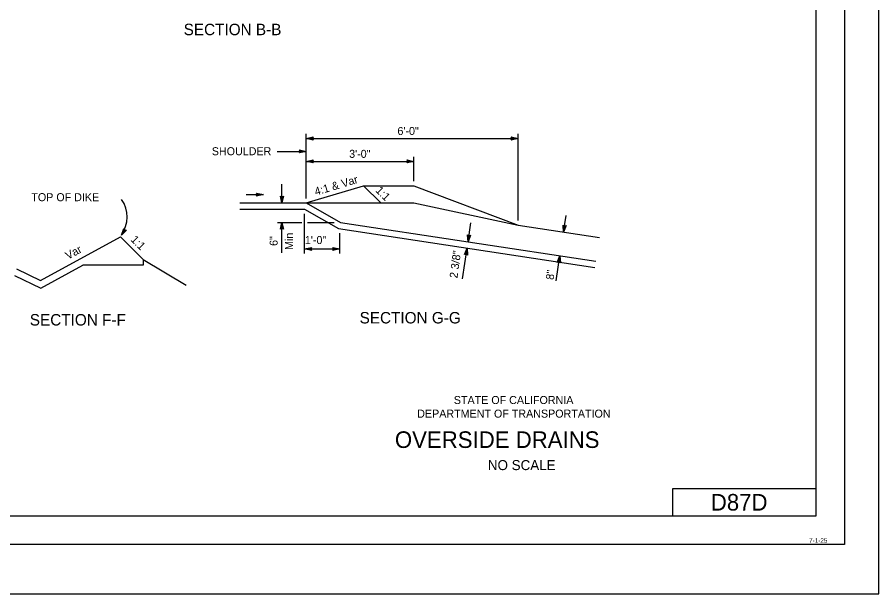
# Model space of a CAD drawing. Extents: x -894 to 866, y -472 to 714.
# Drawn here: x 113 to 866, y -472 to 32 of the extents above; entities that cross this region are included whole.
import ezdxf

# ---------------------------------------------------------------- set-up
doc = ezdxf.new("R2010")
doc.units = 0
for name, color, linetype in [('56 Stage 3 Anno', 7, 'Continuous'), ('57 Undefined', 7, 'Continuous'), ('60 Nongeo Data', 7, 'Continuous'), ('border_INSIDE-BORDER-anno', 7, 'Continuous'), ('border_PLOTTING-ELEMENTS', 7, 'Continuous'), ('border_rw_22x34_Cut_Lines', 7, 'Continuous'), ('border_SHEET', 7, 'Continuous'), ('border_WITHIN-BORDER-anno', 7, 'Continuous')]:
    doc.layers.add(name, color=color, linetype=linetype)

msp = doc.modelspace()

# ---------------------------------------------------------------- linework, layer by layer
at = {"layer": '56 Stage 3 Anno'}
for p, q in [((365.6, -126.7), (365.6, -70.35)), ((365.6, -74.35), (371.6, -73.02)), ((365.6, -74.35), (550.65, -74.35)), ((371.6, -75.69), (365.6, -74.35)), ((365.6, -74.35), (365.6, -74.35)), ((371.38, -75.34), (366.98, -74.35)), ((366.99, -74.35), (371.36, -73.38)), ((368.36, -74.35), (371.19, -73.73)), ((371.15, -74.98), (368.36, -74.35)), ((369.74, -74.35), (370.95, -74.09)), ((370.97, -74.63), (369.74, -74.35)), ((371.6, -73.02), (370.8, -74.35)), ((370.8, -74.35), (371.6, -75.69)), ((371.6, -73.02), (371.6, -73.02)), ((545.45, -74.35), (544.65, -73.01)), ((544.65, -73.01), (544.65, -73.01)), ((544.65, -73.01), (550.65, -74.35)), ((550.65, -74.35), (544.65, -75.68)), ((544.65, -75.68), (545.45, -74.35)), ((544.87, -73.37), (549.27, -74.35)), ((549.26, -74.35), (544.88, -75.32)), ((547.89, -74.35), (545.06, -74.98)), ((545.1, -73.73), (547.89, -74.35)), ((545.28, -74.07), (546.5, -74.35)), ((546.5, -74.35), (545.3, -74.62)), ((550.65, -146.1), (550.65, -70.35)), ((550.65, -74.35), (550.65, -74.35)), ((371.6, -75.69), (371.6, -75.69)), ((544.65, -75.68), (544.65, -75.68)), ((340.15, -85.62), (365.6, -85.62)), ((360.4, -85.62), (359.6, -84.28)), ((359.6, -84.28), (359.6, -84.28)), ((359.6, -84.28), (365.6, -85.62)), ((365.6, -85.62), (359.6, -86.95)), ((359.6, -86.95), (360.4, -85.62)), ((359.6, -86.95), (359.6, -86.95)), ((359.81, -84.64), (364.22, -85.62)), ((364.21, -85.63), (359.83, -86.59)), ((362.83, -85.62), (360.01, -86.25)), ((360.05, -85), (362.83, -85.62)), ((360.22, -85.35), (361.45, -85.62)), ((361.45, -85.62), (360.24, -85.89)), ((365.6, -85.62), (365.6, -85.62)), ((459.6, -111.7), (459.6, -90.35)), ((365.6, -94.35), (371.6, -93.02)), ((365.6, -94.35), (459.6, -94.35)), ((371.6, -95.69), (365.6, -94.35)), ((365.6, -94.35), (365.6, -94.35)), ((371.38, -95.34), (366.98, -94.35)), ((366.99, -94.35), (371.36, -93.38)), ((368.36, -94.35), (371.19, -93.73)), ((371.15, -94.98), (368.36, -94.35)), ((369.74, -94.35), (370.95, -94.09)), ((370.97, -94.63), (369.74, -94.35)), ((371.6, -93.02), (370.8, -94.35)), ((370.8, -94.35), (371.6, -95.69)), ((371.6, -93.02), (371.6, -93.02)), ((371.6, -95.69), (371.6, -95.69)), ((454.4, -94.35), (453.6, -93.01)), ((453.6, -93.01), (453.6, -93.01)), ((453.6, -93.01), (459.6, -94.35)), ((459.6, -94.35), (453.6, -95.68)), ((453.6, -95.68), (454.4, -94.35)), ((453.6, -95.68), (453.6, -95.68)), ((453.81, -93.37), (458.22, -94.35)), ((458.21, -94.35), (453.83, -95.32)), ((456.83, -94.35), (454.01, -94.98)), ((454.05, -93.73), (456.83, -94.35)), ((454.22, -94.07), (455.45, -94.35)), ((455.45, -94.35), (454.24, -94.62)), ((459.6, -94.35), (459.6, -94.35)), ((344.31, -130.7), (344.31, -114.37)), ((312.98, -123.46), (328.04, -123.46)), ((322.84, -123.46), (322.04, -122.12)), ((322.04, -122.12), (322.04, -122.12)), ((322.04, -122.12), (328.04, -123.46)), ((328.04, -123.46), (322.04, -124.79)), ((322.04, -124.79), (322.84, -123.46)), ((322.04, -124.79), (322.04, -124.79)), ((322.25, -122.47), (326.66, -123.46)), ((326.65, -123.46), (322.27, -124.43)), ((325.28, -123.46), (322.45, -124.08)), ((322.49, -122.83), (325.28, -123.46)), ((322.66, -123.18), (323.89, -123.45)), ((323.89, -123.45), (322.69, -123.72)), ((328.04, -123.46), (328.04, -123.46)), ((344.31, -130.7), (342.98, -124.7)), ((342.98, -124.7), (342.98, -124.7)), ((342.98, -124.7), (344.31, -125.5)), ((344.31, -129.31), (343.34, -124.94)), ((344.31, -127.94), (343.69, -125.11)), ((344.31, -126.56), (344.05, -125.35)), ((344.31, -125.5), (345.65, -124.7)), ((345.65, -124.7), (344.31, -130.7)), ((345.29, -124.92), (344.31, -129.32)), ((344.93, -125.15), (344.31, -127.94)), ((344.59, -125.33), (344.31, -126.56)), ((345.65, -124.7), (345.65, -124.7)), ((344.31, -130.7), (344.31, -130.7)), ((364.15, -174.96), (364.15, -140.2)), ((590.39, -156.16), (592.6, -141.69)), ((340.31, -147.7), (361.81, -147.7)), ((342.97, -153.7), (344.31, -147.7)), ((343.33, -153.48), (344.31, -149.08)), ((343.69, -153.25), (344.31, -150.46)), ((344.31, -174.24), (344.31, -147.7)), ((344.31, -147.7), (344.31, -147.7)), ((344.31, -147.7), (345.64, -153.7)), ((344.31, -149.09), (345.28, -153.47)), ((344.31, -150.46), (344.93, -153.29)), ((366.63, -147.7), (389.91, -147.7)), ((506.93, -164.68), (509.45, -148.15)), ((590.39, -156.16), (589.98, -150.03)), ((589.98, -150.03), (589.98, -150.03)), ((589.98, -150.03), (591.18, -151.02)), ((590.6, -154.78), (590.3, -150.31)), ((592.62, -150.43), (590.39, -156.16)), ((592.24, -150.59), (590.6, -154.79)), ((590.81, -153.43), (590.62, -150.54)), ((591.18, -151.02), (592.62, -150.43)), ((592.62, -150.43), (592.62, -150.43)), ((203.96, -158.87), (206.15, -153.13)), ((208.38, -154.6), (203.96, -158.87)), ((204.72, -157.71), (206.32, -153.52)), ((207.96, -154.58), (204.72, -157.72)), ((205.48, -156.56), (206.51, -153.86)), ((207.54, -154.58), (205.48, -156.56)), ((206.15, -153.13), (206.15, -153.13)), ((206.15, -153.13), (206.82, -154.53)), ((206.24, -155.41), (206.68, -154.25)), ((207.15, -154.54), (206.24, -155.41)), ((206.82, -154.53), (208.38, -154.6)), ((208.38, -154.6), (208.38, -154.6)), ((344.31, -152.9), (342.97, -153.7)), ((342.97, -153.7), (342.97, -153.7)), ((344.03, -153.07), (344.31, -151.85)), ((344.31, -151.85), (344.57, -153.05)), ((345.64, -153.7), (344.31, -152.9)), ((345.64, -153.7), (345.64, -153.7)), ((394.87, -174.96), (394.87, -156.99)), ((590.39, -156.16), (590.39, -156.16)), ((591.85, -150.77), (590.81, -153.43)), ((591.02, -152.06), (590.94, -150.83)), ((591.48, -150.89), (591.02, -152.06)), ((203.96, -158.87), (203.96, -158.87)), ((506.93, -164.68), (506.52, -158.54)), ((506.52, -158.54), (506.52, -158.54)), ((506.52, -158.54), (507.71, -159.53)), ((507.14, -163.3), (506.84, -158.83)), ((509.16, -158.95), (506.93, -164.68)), ((506.93, -164.68), (506.93, -164.68)), ((508.77, -159.11), (507.14, -163.31)), ((507.35, -161.94), (507.16, -159.06)), ((508.38, -159.28), (507.35, -161.94)), ((507.56, -160.58), (507.48, -159.34)), ((508.01, -159.41), (507.56, -160.58)), ((507.71, -159.53), (509.16, -158.95)), ((509.16, -158.95), (509.16, -158.95)), ((364.15, -170.96), (370.15, -169.63)), ((364.15, -170.96), (394.87, -170.96)), ((370.15, -172.3), (364.15, -170.96)), ((364.15, -170.96), (364.15, -170.96)), ((369.93, -171.95), (365.53, -170.96)), ((365.54, -170.96), (369.91, -169.99)), ((366.91, -170.96), (369.74, -170.34)), ((369.7, -171.59), (366.91, -170.96)), ((368.29, -170.96), (369.5, -170.7)), ((369.52, -171.24), (368.29, -170.96)), ((370.15, -169.63), (369.35, -170.96)), ((369.35, -170.96), (370.15, -172.3)), ((370.15, -169.63), (370.15, -169.63)), ((370.15, -172.3), (370.15, -172.3)), ((389.71, -170.96), (388.91, -169.62)), ((388.91, -169.62), (388.91, -169.62)), ((388.91, -169.62), (394.91, -170.96)), ((394.91, -170.96), (388.91, -172.29)), ((388.91, -172.29), (389.71, -170.96)), ((388.91, -172.29), (388.91, -172.29)), ((389.12, -169.98), (393.53, -170.96)), ((393.52, -170.96), (389.14, -171.93)), ((392.14, -170.96), (389.32, -171.59)), ((389.36, -170.34), (392.14, -170.96)), ((389.53, -170.68), (390.76, -170.96)), ((390.76, -170.96), (389.55, -171.23)), ((394.91, -170.96), (394.91, -170.96)), ((502, -197.04), (506.1, -170.11)), ((503.87, -175.84), (506.1, -170.11)), ((504.26, -175.68), (505.89, -171.48)), ((504.65, -175.51), (505.68, -172.84)), ((505.68, -172.84), (505.88, -175.73)), ((505.9, -171.49), (506.19, -175.96)), ((506.1, -170.11), (506.1, -170.11)), ((506.1, -170.11), (506.51, -176.24)), ((505.32, -175.25), (503.87, -175.84)), ((503.87, -175.84), (503.87, -175.84)), ((505.02, -175.38), (505.47, -174.21)), ((506.51, -176.24), (505.32, -175.25)), ((505.47, -174.21), (505.56, -175.44)), ((506.51, -176.24), (506.51, -176.24)), ((583.9, -198.75), (587.23, -176.92)), ((585, -182.65), (587.23, -176.92)), ((585.38, -182.49), (587.02, -178.28)), ((585.78, -182.31), (586.81, -179.65)), ((586.81, -179.65), (587, -182.54)), ((587.02, -178.29), (587.32, -182.76)), ((587.23, -176.92), (587.23, -176.92)), ((587.23, -176.92), (587.64, -183.05)), ((586.45, -182.06), (585, -182.65)), ((585, -182.65), (585, -182.65)), ((586.14, -182.19), (586.6, -181.01)), ((587.64, -183.05), (586.45, -182.06)), ((586.6, -181.01), (586.68, -182.25)), ((587.64, -183.05), (587.64, -183.05))]:
    msp.add_line(p, q, dxfattribs=at)
msp.add_arc((181.36, -143.08), 27.57, 325.06767, 34.14192, dxfattribs=at)
at = {"layer": '60 Nongeo Data'}
for p, q in [((365.6, -130.7), (415.6, -115.7)), ((415.6, -115.7), (459.6, -115.7)), ((415.6, -115.7), (430.6, -130.7)), ((459.6, -115.7), (550.65, -150.1)), ((365.6, -130.7), (459.6, -130.7)), ((459.6, -130.7), (550.65, -150.1)), ((550.65, -150.1), (621.76, -160.94)), ((133.25, -198.37), (203.25, -160.37)), ((203.25, -160.37), (223.05, -180.17)), ((223.05, -180.17), (223.05, -185.17)), ((223.05, -180.17), (260.66, -202.68)), ((133.43, -205.1), (170.14, -185.17)), ((223.05, -185.17), (170.14, -185.17)), ((110.38, -194.13), (133.43, -205.1)), ((112.25, -188.37), (133.25, -198.37))]:
    msp.add_line(p, q, dxfattribs=at)
for points in [[(307.6, -130.7), (365.6, -130.7), (395.6, -147.7), (618.6, -181.7)], [(307.6, -136.2), (364.15, -136.2), (393.77, -152.99), (617.77, -187.14)]]:
    msp.add_lwpolyline(points, dxfattribs=at)
at = {"layer": 'border_PLOTTING-ELEMENTS'}
for points in [[(-894.04, -472.44), (865.96, -472.44), (865.96, 713.56), (-894.04, 713.56)], [(-864.04, 670.56), (835.96, 670.56), (835.96, -429.44), (-864.04, -429.44)]]:
    msp.add_lwpolyline(points, close=True, dxfattribs=at)
at = {"layer": 'border_rw_22x34_Cut_Lines'}
msp.add_lwpolyline([(-864.04, 670.56), (835.96, 670.56), (835.96, -429.44), (-864.04, -429.44)], close=True, dxfattribs=at)
at = {"layer": 'border_SHEET'}
for p, q in [((810.96, 645.56), (810.96, -404.44)), ((685.93, -404.44), (685.93, -380.44)), ((685.93, -380.44), (810.93, -380.44)), ((810.96, -404.44), (-814.04, -404.44))]:
    msp.add_line(p, q, dxfattribs=at)

# ---------------------------------------------------------------- texts
at = {"layer": '57 Undefined'}
for s, height, p in [('SECTION B-B', 10, (258.38, 15.98)), ('6\'-0"', 7, (445.25, -71.3)), ('SHOULDER', 7, (282.99, -88.99)), ('3\'-0"', 7, (403.03, -91.27)), ('TOP OF DIKE', 7, (125.24, -129.17)), ('1\'-0"', 7, (364.32, -166.63)), ('SECTION F-F', 10, (123.92, -237.88)), ('SECTION G-G', 10, (412.18, -236.08))]:
    msp.add_text(s, height=height, dxfattribs=at).set_placement(p)
for s, rotation, p in [('4:1 & Var', 16.69924, (373.95, -124.33)), ('1:1', 315, (425.59, -120.3)), ('Min', 90, (354.06, -171.8)), ('1:1', 315, (211.58, -163.32)), ('6"', 90, (340.56, -168.29)), ('Var ', 28.49564, (157.31, -180.42)), ('2 3/8"', 82.19872, (497.63, -196.85)), ('8"', 82.19872, (581.76, -198.3))]:
    msp.add_text(s, height=7, rotation=rotation, dxfattribs=at).set_placement(p)
at = {"layer": 'border_INSIDE-BORDER-anno'}
for s, height, p in [('STATE OF CALIFORNIA', 7, (494.52, -306.52)), ('DEPARTMENT OF TRANSPORTATION', 7, (462.52, -318.42)), ('OVERSIDE DRAINS', 14.5, (443.01, -344.92)), ('NO SCALE', 8.75, (524.3, -364.3))]:
    msp.add_text(s, height=height, dxfattribs=at).set_placement(p)
at = {"layer": 'border_WITHIN-BORDER-anno'}
for s, height, p in [('D87D', 14.5, (719.15, -399.69)), ('7-1-25', 4, (805.09, -427.86))]:
    msp.add_text(s, height=height, dxfattribs=at).set_placement(p)

doc.saveas('drawing.dxf')
